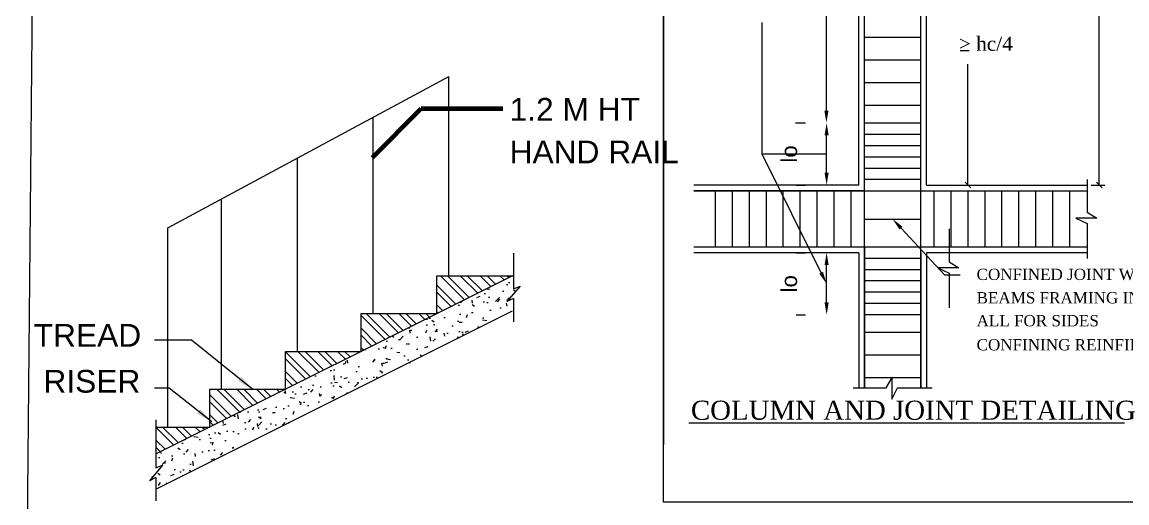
# Model space of a CAD drawing. Header units: metres. Extents: x -1560643 to -1560434, y 43491 to 43663.
# Drawn here: x -1560611.22 to -1560598.19, y 43501.09 to 43506.76 of the extents above; entities that cross this region are included whole.
import ezdxf

# ---------------------------------------------------------------- set-up
doc = ezdxf.new("R2010")
doc.units = ezdxf.units.M
doc.header["$LTSCALE"] = 750
doc.header["$MEASUREMENT"] = 0
doc.layers.get('0').update_dxf_attribs({"lineweight": 5})
doc.layers.add('BLK_1_FLR_0_DRINKING_WATER', color=7, linetype='Continuous', lineweight=5)
doc.styles.get("Standard").update_dxf_attribs({"font": 'arial.ttf'})
doc.styles.add('style1', font='times.ttf', dxfattribs={"width": 0.95, "height": 200})
doc.styles.add('TIMES', font='times.ttf')
doc.dimstyles.new('Copy of Standard', dxfattribs={"dimscale": 1.3, "dimtxt": 9, "dimasz": 6, "dimexe": 6, "dimexo": 24, "dimgap": 3, "dimtad": 0, "dimdec": 1, "dimzin": 0, "dimdsep": 46, "dimlunit": 4, "dimtxsty": 'Standard', "dimcen": 0.09, "dimclrd": 1, "dimclre": 1, "dimadec": 0, "dimazin": 0, "dimtfac": 1, "dimtdec": 1, "dimtofl": 0, "dimtmove": 2, "dimatfit": 3, "dimfxl": 0, "dimtolj": 1, "dimtzin": 0, "dimarcsym": 0})
doc.dimstyles.new('style1', dxfattribs={"dimtxt": 0.18, "dimasz": 5, "dimexe": 0.18, "dimexo": 0.0625, "dimgap": 0.09, "dimtad": 0, "dimtoh": 1, "dimdec": 1, "dimzin": 3, "dimdsep": 46, "dimlunit": 4, "dimtxsty": 'style1', "dimblk": 'OBLIQUE', "dimcen": 0.09, "dimclrd": 2, "dimclre": 2, "dimclrt": 4, "dimadec": 0, "dimazin": 0, "dimtfac": 1, "dimtdec": 1, "dimtofl": 0, "dimtmove": 2, "dimatfit": 3, "dimfxl": 0, "dimtolj": 1, "dimtzin": 0, "dimarcsym": 0})

# ---------------------------------------------------------------- blocks, each defined once
blk = doc.blocks.new('_Oblique')
at = {"color": 0, "linetype": 'ByBlock', "lineweight": -2}
blk.add_line((-0.5, -0.5), (0.5, 0.5), dxfattribs=at)
blk = doc.blocks.new('A$C52BB42CC')
h = blk.add_hatch()
h.set_pattern_fill('AR-CONC', color=256, scale=0.0878866964515075, style=0)
h.set_pattern_definition([(50, (57365.73737448629, 5520.50783981679), (16.01160870217014, -1.400833572472184), [1.67424156740121, -18.41665724141336]), (355, (57365.73737448629, 5520.50783981679), (-3.097375548616743, 16.79133717803019), [1.339393253920968, -14.73332579313071]), (100.4509999999996, (57367.07167031179, 5520.391104312235), (12.91429103974127, 15.39042718605534), [1.422885615549896, -15.65174177104888]), (46.18420000000002, (57365.73737448629, 5524.972483996521), (23.82424138125239, -3.694961313138316), [2.511362351101818, -27.62498586212005]), (96.63559999999941, (57367.72272617037, 5524.664572955513), (20.86467389083666, 21.74541472485421), [2.134328423324785, -23.47761265657263]), (351.1840000000001, (57365.73737448629, 5524.972483996521), (20.86470652735898, 21.74537622789276), [2.009089880881459, -22.09998868969605]), (20.99999999999998, (57367.96969657612, 5523.856322951593), (13.32493092162409, -8.98777858333871), [1.674241567401204, -18.41665724141322]), (326, (57367.96969657612, 5523.856322951593), (5.43157610547711, 16.18767186861278), [1.339393253920968, -14.73332579313068]), (71.45140000000002, (57369.08010104246, 5523.107343735766), (18.75647034205985, 7.199929328531164), [1.422885615549889, -15.65174177104883]), (37.50000000000001, (57365.73737448629, 5520.50783981679), (0.2714471363439019, 7.431263034890205), [0, -14.55474002594122, 0, -14.95655800211753, 0, -14.7891338453774]), (7.500000000000009, (57365.73737448629, 5520.50783981679), (5.872559396035408, 8.804539769377586), [0, -8.527470383296848, 0, -14.21989171246097, 0, -5.636613276917418]), (327.5, (57360.75929622585, 5520.50783981679), (11.91660947911005, -0.503480384332489), [0, -5.580805224670716, 0, -17.41211230097263, 0, -23.10453363013678]), (317.5, (57358.52697413593, 5520.50783981679), (13.01858440008324, 2.234650299273509), [0, -7.255046792071932, 0, -11.56342842551771, 0, -16.40756736053189])])
h.paths.add_polyline_path([(1487.141375541105, 511.0320109227648), (1487.141375541105, 516.2864548168762), (1484.103067729331, 514.7866843830233), (1490.179683352879, 522.0509753940023), (1487.141375541105, 520.7798435898694), (1487.141375541105, 527.4087298880439), (1321.813360591186, 444.7447224130484), (1321.813360591128, 439.3595997679692), (1324.851668402902, 440.6307315720877), (1318.775052779296, 433.3664405611306), (1321.813360591128, 434.8662109949619), (1321.813360591128, 428.3680034477765)])
h = blk.add_hatch()
h.set_pattern_fill('STEEL', color=256, scale=2.050689583868503, angle=90, style=0)
h.set_pattern_definition([(135, (53322.79387263028, 5155.483478097488), (-4.603929421986974, -4.603929421986967), []), (135, (53319.53840291586, 5155.483478097488), (-4.603929421986974, -4.603929421986967), [])])
h.paths.add_polyline_path([(1346.855840392178, 457.2659623136023), (1321.813360591128, 457.2659623136023), (1321.813360591128, 444.7447224130628)])
h.paths.add_polyline_path([(1382.010518972762, 474.8433016039089), (1346.855840392178, 474.8433016039089), (1346.855840392178, 457.2659623135877)])
h.paths.add_polyline_path([(1417.165197553404, 492.4206408942009), (1382.010518972762, 492.4206408942009), (1382.010518972762, 474.8433016039014)])
h.paths.add_polyline_path([(1452.319876133988, 509.9979801845075), (1417.165197553404, 509.9979801845075), (1417.165197553404, 492.4206408942009)])
h.paths.add_polyline_path([(1487.141375541105, 527.4087298880439), (1487.141375541105, 527.5753194748066), (1452.319876133988, 527.5753194748066), (1452.319876133988, 509.9979801845075)])
for p, q in [((1274.434751743887, 1679.23109072915), (1259.679827735526, 171.9765556209058)), ((1648.24070641119, 569.7422145328492), (1648.240706411248, 979.1136130288724)), ((1650.863587904081, 567.119333039991), (1650.863587904081, 979.1136130288724)), ((1650.863587904081, 475.4499493688491), (1650.863587904081, 979.1136130288724)), ((1677.092402832786, 567.1193330399765), (1677.092402832786, 887.4442293577303)), ((1679.715284325648, 569.7422145328455), (1679.715284325648, 884.8213478648577)), ((1677.092402832786, 475.4499493688491), (1677.092402832786, 727.2817811988533)), ((1759.967430700664, 569.7422145328455), (1759.967430700664, 715.2645021813041)), ((1633.223458734457, 604.3363838133442), (1633.267202165502, 652.0421533619916)), ((1603.321317525085, 584.1680627436399), (1603.321317525085, 645.2666351313127)), ((1677.092402832786, 638.2475026614701), (1650.863587904081, 638.2475026614701)), ((1695.293937027687, 632.3260236939277), (1699.585262891894, 632.3260236939277)), ((1677.092402832786, 627.755976689983), (1650.863587904081, 627.755976689983)), ((1698.954107310041, 569.7422145328455), (1698.954107310041, 625.8732231906869)), ((1327.321432201774, 549.9103070906604), (1457.827947744634, 620.2196642518647)), ((1457.827947744634, 527.5753194748066), (1457.827947744634, 620.2196642518647)), ((1677.092402832786, 617.2644507184957), (1650.863587904081, 617.2644507184957)), ((1677.092402832786, 606.7729247470124), (1650.863587904081, 606.7729247470124)), ((1422.673269163992, 509.9979801845075), (1422.673269163992, 601.2803581035805)), ((1618.914441903413, 598.6119486763528), (1623.382396268862, 598.6078518206594)), ((1619.150432299037, 598.5939109544343), (1623.479529678065, 598.5939109544343)), ((1677.092402832786, 598.4897390719888), (1650.863587904081, 598.4897390719888)), ((1633.315335276333, 575.4797677985077), (1633.315335276333, 592.8563576887791)), ((1677.092402832786, 593.2439760862471), (1650.863587904081, 593.2439760862471)), ((1677.092402832786, 587.9982131005017), (1650.863587904081, 587.9982131005017)), ((1387.518590583437, 492.4206408942009), (1387.518590583437, 582.3410519553107)), ((1633.315335276333, 584.1680627436399), (1603.321317525085, 584.1680627436399)), ((1677.092402832786, 582.7524501147636), (1650.863587904081, 582.7524501147636)), ((1677.092402832786, 577.5066871290255), (1650.863587904081, 577.5066871290255)), ((1648.24070641119, 569.7422145328492), (1571.636789670941, 569.7422145328492)), ((1619.150432299037, 569.7422145328492), (1623.479529678065, 569.7422145328492)), ((1677.092402832786, 572.2609241432763), (1650.863587904081, 572.2609241432763)), ((1679.715284325648, 569.7422145328455), (1754.3555242031, 569.7422145328455)), ((1696.387128808739, 569.7422145328455), (1701.576988802903, 569.7422145328455)), ((1754.3555242031, 572.365096025711), (1754.3555242031, 557.079518004979)), ((1756.141351316386, 569.7422145328455), (1762.590312193526, 569.7422145328455)), ((1571.636789670941, 567.1193330399765), (1754.3555242031, 567.1193330399765)), ((1650.863587904081, 567.119333039991), (1571.636789670941, 567.119333039991)), ((1581.726099248684, 540.890518111275), (1581.726099248714, 567.119333039991)), ((1589.594743727328, 540.890518111275), (1589.594743727328, 567.119333039991)), ((1597.463388205942, 540.890518111275), (1597.463388205942, 567.119333039991)), ((1605.332032684527, 540.890518111275), (1605.332032684527, 567.1193330399838)), ((1613.200677163171, 540.890518111275), (1613.200677163171, 567.1193330399838)), ((1621.069321641786, 540.890518111275), (1621.069321641786, 567.1193330399838)), ((1628.937966120371, 540.8905181112677), (1628.937966120371, 567.1193330399838)), ((1636.806610598986, 540.8905181112677), (1636.806610598986, 567.1193330399838)), ((1644.6752550776, 540.8905181112677), (1644.6752550776, 567.1193330399838)), ((1677.092402832786, 567.1193330399765), (1754.3555242031, 567.1193330399765)), ((1683.280735659267, 540.8905181112568), (1683.280735659267, 567.1193330399765)), ((1691.149380137882, 540.8905181112568), (1691.149380137882, 567.1193330399765)), ((1699.018024616525, 540.8905181112568), (1699.018024616525, 567.1193330399765)), ((1706.88666909511, 540.8905181112641), (1706.88666909511, 567.1193330399765)), ((1714.755313573725, 540.8905181112641), (1714.755313573725, 567.1193330399765)), ((1722.62395805234, 540.8905181112641), (1722.62395805234, 567.1193330399765)), ((1730.492602530925, 540.8905181112641), (1730.492602530925, 567.1193330399765)), ((1738.361247009569, 540.8905181112641), (1738.361247009569, 567.1193330399765)), ((1746.229891488183, 540.8905181112641), (1746.229891488183, 567.1193330399765)), ((1352.363912002824, 474.8433016039089), (1352.363912002824, 563.401745807041)), ((1758.862034526741, 554.3135447436289), (1749.117230219417, 554.3135447436289)), ((1749.117230219417, 554.3135447436289), (1754.3555242031, 551.8001761302111)), ((1754.3555242031, 557.079518004979), (1758.862034526741, 554.3135447436289)), ((1327.321432201774, 457.2659623136023), (1327.321432201774, 549.9103070906604)), ((1650.863587904081, 553.9528396343992), (1677.092402832786, 553.9528396343992)), ((1690.221534034266, 549.35512475223), (1690.221534034266, 534.0695467314907)), ((1754.3555242031, 551.8001761302111), (1754.3555242031, 535.6447551255152)), ((1754.3555242031, 540.8905181112641), (1571.636789670941, 540.8905181112641)), ((1650.863587904081, 540.890518111275), (1571.636789670941, 540.890518111275)), ((1650.863587904081, 540.890518111275), (1650.863587904081, 475.4499493688491)), ((1754.3555242031, 540.8905181112641), (1679.715284325677, 540.8905181112641)), ((1487.889301891613, 538.037029795425), (1487.889301891613, 521.5407505192742)), ((1648.24070641119, 538.2676366184023), (1571.636789670941, 538.2676366184023)), ((1619.150432299037, 538.2676366184023), (1623.479529678065, 538.2676366184023)), ((1648.240706411248, 538.2676366184023), (1648.24070641119, 475.4499493688491)), ((1677.092402832786, 535.6447551255152), (1650.863587904081, 535.6447551255152)), ((1677.092402832786, 538.2676366183913), (1677.092402832786, 475.4499493688491)), ((1754.3555242031, 538.2676366183913), (1679.715284325677, 538.2676366183913)), ((1679.715284325677, 538.2676366183913), (1679.715284325648, 475.4499493688491)), ((1690.221534034266, 534.0695467314907), (1694.728044357965, 531.3035734701407)), ((1633.315335276333, 515.1534934624724), (1633.315335276333, 532.5300833527434)), ((1677.092402832786, 530.3989921397806), (1650.863587904081, 530.3989921397806)), ((1694.728044357965, 531.3035734701407), (1684.983240050613, 531.3035734701407)), ((1684.983240050613, 531.3035734701407), (1690.221534034266, 528.7902048567266)), ((1690.221534034266, 528.7902048567266), (1690.221534034266, 512.6347838520343)), ((1321.813360591128, 444.7447224130628), (1487.889301891613, 527.7826930632837)), ((1677.092402832786, 525.1532291540389), (1650.863587904081, 525.1532291540389)), ((1490.927609703358, 522.8118823233999), (1484.850994079781, 515.547591312421)), ((1487.889301891613, 521.5407505192742), (1490.927609703358, 522.8118823233999)), ((1677.092402832786, 519.9074661682934), (1650.863587904081, 519.9074661682934)), ((1487.889301891613, 517.0473617462739), (1487.889301891613, 506.1936647321527)), ((1677.092402832786, 514.6617031825554), (1650.863587904081, 514.6617031825554)), ((1321.813360591128, 428.368003447762), (1487.47455471463, 511.1986005095059)), ((1619.150432299037, 509.4159401968209), (1623.479529678065, 509.4159401968209)), ((1677.092402832786, 509.4159401968171), (1650.863587904081, 509.4159401968171)), ((1677.092402832786, 501.1327545217864), (1650.863587904081, 501.1327545217864)), ((1677.092402832786, 490.6412285503029), (1650.863587904081, 490.6412285503029)), ((1677.092402832786, 480.1497025788155), (1650.863587904081, 480.1497025788155)), ((1660.903402939089, 475.4499493688491), (1663.669376200443, 479.956459692512)), ((1663.669376200443, 479.956459692512), (1663.669376200443, 470.2116553851847)), ((1645.617824918328, 475.4499493688491), (1660.903402939089, 475.4499493688491)), ((1663.669376200443, 470.2116553851847), (1666.182744813821, 475.4499493688491)), ((1666.18274481385, 475.4499493688491), (1682.338165818539, 475.4499493688491)), ((1321.813360591128, 460.5794096448772), (1321.813360591128, 438.2882407278266)), ((1569.338180490071, 459.1808900072606), (1771.610688601795, 459.1808900072606)), ((1324.851668402902, 439.5593725319595), (1318.775052779296, 432.2950815209733)), ((1321.813360591128, 438.2882407278266), (1324.851668402902, 439.5593725319595)), ((1321.813360591128, 433.7948519548262), (1321.813360591128, 422.941154940705))]:
    blk.add_line(p, q)
at = {"lineweight": -2}
blk.add_line((1557.512491927802, 1007.556189590908), (1557.512491927802, 449.0410357220389), dxfattribs=at)
blk.add_lwpolyline([(1557.512491927802, 1007.556189590908), (2395.371143051132, 1007.556189590908), (2395.647551908827, 422.2787309472768), (1557.512491927802, 422.2787309472768)], close=True)
for points in [[(1630.760952103999, 528.9793602158717), (1603.321317525085, 584.1680627436399)], [(1667.871458533715, 549.7385233129717), (1688.000670580484, 527.950499832139), (1695.355440658692, 527.950499832139)], [(1321.813360591128, 457.2659623136023), (1346.855840392178, 457.2659623136023), (1346.855840392178, 474.8433016039089), (1382.010518972762, 474.8433016039089), (1382.010518972762, 492.4206408942009), (1417.165197553404, 492.4206408942009), (1417.165197553404, 509.9979801845075), (1452.319876133988, 509.9979801845075), (1452.319876133988, 527.5753194748066), (1487.47455471463, 527.5753194748066)], [(1487.889301891613, 517.0473617462739), (1484.850994079781, 515.547591312421)], [(1321.813360591128, 433.7948519548262), (1318.775052779296, 432.2950815209733)]]:
    blk.add_lwpolyline(points)
for points in [[(1632.26720025888, 604.3372606470438), (1634.179717210122, 604.3355069796417), (1633.218197732261, 598.5988329597021)], [(1632.359076398716, 592.8563576887791), (1634.27159415392, 592.8563576887791), (1633.315335276333, 598.5939109544343)], [(1632.359076398716, 575.4797677985077), (1634.27159415392, 575.4797677985077), (1633.315335276333, 569.7422145328492)], [(1667.169072480115, 549.0896127854393), (1663.977995368419, 553.9528396344067), (1668.573844587256, 550.3874338405221)], [(1632.359076398716, 532.5300833527434), (1634.27159415392, 532.5300833527434), (1633.315335276333, 538.2676366184023)], [(1631.617214072001, 529.4050907445999), (1633.315335276333, 523.8417884076079), (1629.90469013594, 528.5536296871431)], [(1632.359076398716, 515.1534934624724), (1634.27159415392, 515.1534934624724), (1633.315335276333, 509.4159401968209)]]:
    blk.add_solid(points)
at = {"xscale": 2.622881492865416, "yscale": 2.622881492865416, "zscale": 2.622881492865416, "rotation": 270}
for p in [(1698.954107310041, 569.7422145328455), (1759.967430700664, 569.7422145328455)]:
    blk.add_blockref('_Oblique', p, dxfattribs=at)
for s, p in [('1.2 M HT ', (1486.077042744233, 599.6664062727323)), ('HAND RAIL', (1486.077042744233, 579.8664062727366)), ('  TREAD  ', (1256.866721943632, 494.6065261037474)), ('RISER ', (1269.574258065142, 473.2536245064437))]:
    blk.add_text(s, height=10.54640357418088).set_placement(p)
at = {"style": 'TIMES'}
for s, height, p in [('CONFINED JOINT WITH BEAM', 5.245762985742103, (1702.960530556738, 525.59957190965)), ('BEAMS FRAMING INTO', 5.245762985742103, (1702.960530556738, 514.7188850202983)), ('ALL FOR SIDES', 5.245762985742103, (1702.960530556738, 504.0617829237598)), ('CONFINING REINFIRCEMENT', 5.245762985742103, (1702.960530556738, 492.8854012985722)), ('COLUMN AND JOINT DETAILING', 8.876814552435471, (1570.29102751991, 460.6341027964626))]:
    blk.add_text(s, height=height, dxfattribs=at).set_placement(p)
at = {"insert": (1707.244295505341, 635.3903322877995), "char_height": 6.557203732177629, "attachment_point": 5, "style": 'TIMES'}
blk.add_mtext('> hc/4', dxfattribs=at)
at = {"char_height": 7.376854198699843, "attachment_point": 5, "rotation": 90}
for insert in [(1615.939692636777, 584.1680627436399), (1615.939692636777, 523.8417884076079)]:
    blk.add_mtext('\\A1;lo', dxfattribs=dict(at, insert=insert))
for points, dimstyle, override in [([(1422.364250116399, 582.6154994448988), (1445.078554687788, 605.3211632758284), (1482.946095552907, 605.3211632758284)], 'style1', {"dimtxt": 9, "dimasz": 6, "dimexe": 2, "dimexo": 3, "dimgap": 2, "dimtfac": 0.5, "dimlwd": 65535}), ([(1366.780871222494, 474.7625369678026), (1338.415833832725, 497.6844539920894), (1321.127733822475, 497.6844539920894)], 'Copy of Standard', {"dimasz": 6}), ([(1347.8024233178, 459.6286427806153), (1327.956444811629, 475.3501524617059), (1321.127733822475, 475.3501524617059)], 'Copy of Standard', {"dimasz": 6})]:
    blk.add_leader(points, dimstyle=dimstyle, override=override)

msp = doc.modelspace()

# ---------------------------------------------------------------- block references
at = {"layer": 'BLK_1_FLR_0_DRINKING_WATER', "xscale": 0.0254016284015961, "yscale": 0.0254016284015961, "zscale": 0.0254016284015961}
msp.add_blockref('A$C52BB42CC', (-1560643.219244889, 43490.36697772178), dxfattribs=at)

doc.saveas('drawing.dxf')
